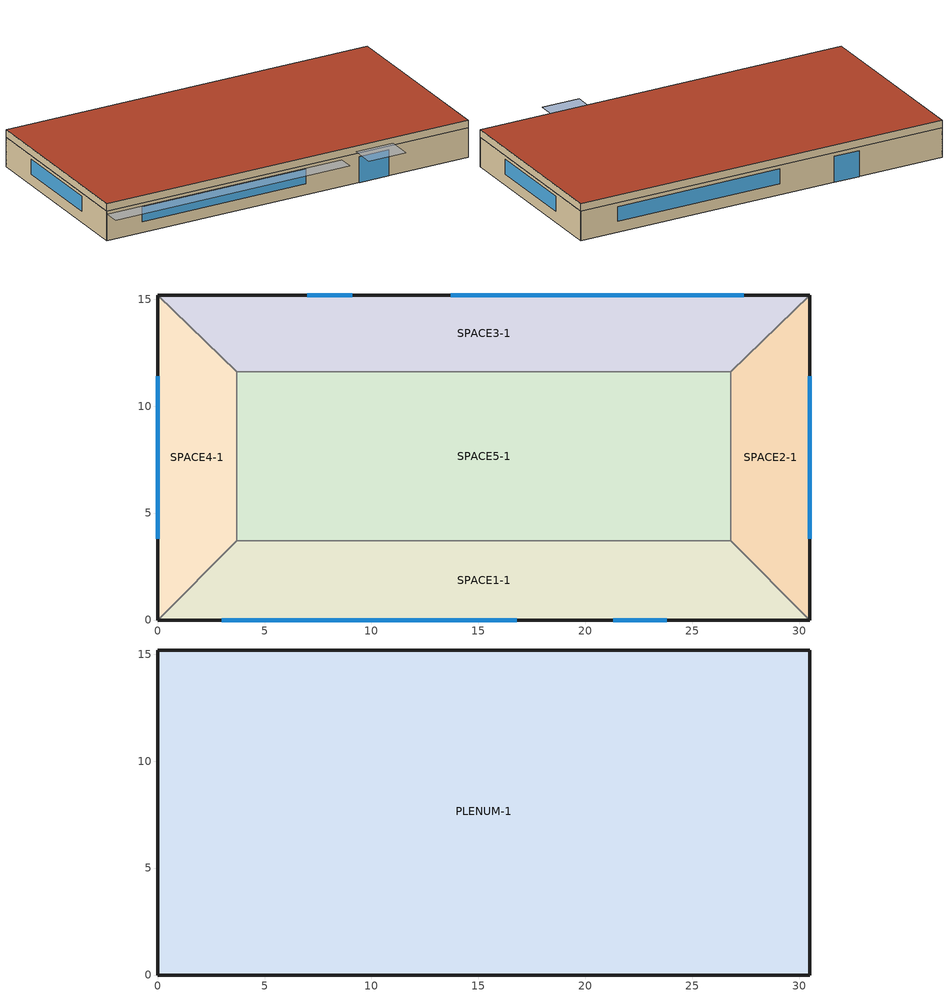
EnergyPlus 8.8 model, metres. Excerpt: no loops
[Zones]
SPACE1-1
 floor ground (FLOOR-SLAB-1): 26.8,3.7 30.5,0 0,0 3.7,3.7 z0
 wall outside (WALL-1): 0,0 30.5,0 z0:2.4
 wall to SPACE2-1 (INT-WALL-1): 30.5,0 26.8,3.7 z0:2.4
 wall to SPACE4-1 (INT-WALL-1): 3.7,3.7 0,0 z0:2.4
 wall to SPACE5-1 (INT-WALL-1): 26.8,3.7 3.7,3.7 z0:2.4
 window (Dbl Clr 3mm/13mm Air): 3,0 16.8,0 z0.9:2.1
 window (Sgl Grey 3mm): 21.3,0 23.8,0 z0:2.1
SPACE2-1
 floor ground (FLOOR-SLAB-1): 26.8,11.6 30.5,15.2 30.5,0 26.8,3.7 z0
 wall outside (WALL-1): 30.5,0 30.5,15.2 z0:2.4
 wall to SPACE3-1 (INT-WALL-1): 30.5,15.2 26.8,11.6 z0:2.4
 wall to SPACE5-1 (INT-WALL-1): 26.8,11.6 26.8,3.7 z0:2.4
 window (Dbl Clr 3mm/13mm Air): 30.5,3.8 30.5,11.4 z0.9:2.1
SPACE3-1
 floor ground (FLOOR-SLAB-1): 26.8,11.6 3.7,11.6 0,15.2 30.5,15.2 z0
 wall outside (WALL-1): 30.5,15.2 0,15.2 z0:2.4
 wall to SPACE4-1 (INT-WALL-1): 0,15.2 3.7,11.6 z0:2.4
 wall to SPACE5-1 (INT-WALL-1): 3.7,11.6 26.8,11.6 z0:2.4
 window (Dbl Clr 3mm/13mm Air): 27.4,15.2 13.7,15.2 z0.9:2.1
 window (Sgl Grey 3mm): 9.1,15.2 7,15.2 z0:2.1
SPACE4-1
 floor ground (FLOOR-SLAB-1): 3.7,3.7 0,0 0,15.2 3.7,11.6 z0
 wall outside (WALL-1): 0,15.2 0,0 z0:2.4
 wall to SPACE5-1 (INT-WALL-1): 3.7,3.7 3.7,11.6 z0:2.4
 window (Dbl Clr 3mm/13mm Air): 0,11.4 0,3.8 z0.9:2.1
SPACE5-1
 floor ground (FLOOR-SLAB-1): 26.8,11.6 26.8,3.7 3.7,3.7 3.7,11.6 z0
PLENUM-1
 floor to SPACE1-1 (CLNG-1): 26.8,3.7 30.5,0 0,0 3.7,3.7 z2.4
 floor to SPACE2-1 (CLNG-1): 26.8,11.6 30.5,15.2 30.5,0 26.8,3.7 z2.4
 floor to SPACE3-1 (CLNG-1): 26.8,11.6 3.7,11.6 0,15.2 30.5,15.2 z2.4
 floor to SPACE4-1 (CLNG-1): 3.7,3.7 0,0 0,15.2 3.7,11.6 z2.4
 floor to SPACE5-1 (CLNG-1): 26.8,11.6 26.8,3.7 3.7,3.7 3.7,11.6 z2.4
 wall outside (WALL-1): 0,0 30.5,0 30.5,15.2 0,15.2 0,0 z2.4:3
 roof outside (ROOF-1): 0,15.2 0,0 30.5,0 30.5,15.2 z3
shading: 0,-1.3 0,0 19.8,0 19.8,-1.3 z2.2; 21,-2 21,0 24.1,0 24.1,-2 z2.6
[Building]
Building: North Axis {deg}=30; Terrain=City; Loads Convergence Tolerance Value=0.04; Temperature Convergence Tolerance Value {deltaC}=0.4; Solar Distribution=FullExterior; Maximum Number of Warmup Days=25; Minimum Number of Warmup Days=6
[Site:Location]
CHICAGO_IL_USA TMY2-94846: Latitude {deg}=41.78; Longitude {deg}=-87.75; Time Zone {hr}=-6; Elevation {m}=190
[SizingPeriod:DesignDay] Day of Month=21; Humidity Condition Type=Wetbulb; Barometric Pressure {Pa}=99063; Rain Indicator=No; Snow Indicator=No; Daylight Saving Time Indicator=No; Solar Model Indicator=ASHRAEClearSky
Name | Month | Day Type | Maximum Dry-Bulb Temperature {C} | Daily Dry-Bulb Temperature Range {deltaC} | Wetbulb or DewPoint at Maximum Dry-Bulb {C} | Wind Speed {m/s} | Wind Direction {deg} | Sky Clearness
CHICAGO_IL_USA Annual Heating 99% Design Conditions DB | 1 | WinterDesignDay | -17.3 | 0 | -17.3 | 4.9 | 270 | 0
CHICAGO_IL_USA Annual Cooling 1% Design Conditions DB/MCWB | 7 | SummerDesignDay | 31.5 | 10.7 | 23 | 5.3 | 230 | 1
[Site:GroundTemperature:BuildingSurface]
20.03, 20.03, 20.13, 20.3, 20.43, 20.52, 20.62, 20.77, 20.78, 20.55, 20.44, 20.2
[Material] Thermal Absorptance=0.9
Name | Roughness | Thickness {m} | Conductivity {W/m-K} | Density {kg/m3} | Specific Heat {J/kg-K} | Solar Absorptance | Visible Absorptance
RG01 | Rough | 0.0127 | 1.442 | 881 | 1674 | 0.65 | 0.65
BR01 | VeryRough | 0.0095 | 0.162 | 1121 | 1464 | 0.7 | 0.7
IN46 | VeryRough | 0.0762 | 0.023 | 24 | 1590 | 0.5 | 0.5
WD01 | MediumSmooth | 0.0191 | 0.115 | 513 | 1381 | 0.78 | 0.78
PW03 | MediumSmooth | 0.0127 | 0.115 | 545 | 1213 | 0.78 | 0.78
IN02 | Rough | 0.0901 | 0.043 | 10 | 837 | 0.75 | 0.75
GP01 | MediumSmooth | 0.0127 | 0.16 | 801 | 837 | 0.75 | 0.75
GP02 | MediumSmooth | 0.0159 | 0.16 | 801 | 837 | 0.75 | 0.75
CC03 | MediumRough | 0.1016 | 1.31 | 2243 | 837 | 0.65 | 0.65
[Material:NoMass]
MAT-CLNG-1: Roughness=Rough; Thermal Resistance {m2-K/W}=0.652259; Thermal Absorptance=0.65; Solar Absorptance=0.65; Visible Absorptance=0.65
[Material:AirGap]
AL21: Thermal Resistance {m2-K/W}=0.157
[Construction]
ROOF-1: RG01, BR01, IN46, WD01
WALL-1: WD01, PW03, IN02, GP01
CLNG-1: MAT-CLNG-1
FLOOR-SLAB-1: CC03
INT-WALL-1: GP02, AL21, GP02
Dbl Clr 3mm/13mm Air: CLEAR 3MM, AIR 13MM, CLEAR 3MM
Sgl Grey 3mm: GREY 3MM
[WindowMaterial:Gas]
AIR 13MM: Gas Type=Air; Thickness {m}=0.0127
[WindowMaterial:Glazing] Optical Data Type=SpectralAverage; Thickness {m}=0.003; Infrared Transmittance at Normal Incidence=0; Front Side Infrared Hemispherical Emissivity=0.84; Back Side Infrared Hemispherical Emissivity=0.84; Conductivity {W/m-K}=0.9
Name | Solar Transmittance at Normal Incidence | Front Side Solar Reflectance at Normal Incidence | Back Side Solar Reflectance at Normal Incidence | Visible Transmittance at Normal Incidence | Front Side Visible Reflectance at Normal Incidence | Back Side Visible Reflectance at Normal Incidence
CLEAR 3MM | 0.837 | 0.075 | 0.075 | 0.898 | 0.081 | 0.081
GREY 3MM | 0.626 | 0.061 | 0.061 | 0.611 | 0.061 | 0.061
[Zone]
PLENUM-1: 0, 0, 0, 1, 1, 0.6096, 283.2
SPACE1-1; SPACE3-1: 0, 0, 0, 1, 1, 2.4384, 239.247
SPACE2-1; SPACE4-1: 0, 0, 0, 1, 1, 2.4384, 103.311
SPACE5-1: 0, 0, 0, 1, 1, 2.4384, 447.683
[ZoneInfiltration:DesignFlowRate] Schedule=INFIL-SCH; Design Flow Rate Calculation Method=flow/zone; Constant Term Coefficient=0; Temperature Term Coefficient=0; Velocity Term Coefficient=0.2237; Velocity Squared Term Coefficient=0
Name | Zone or ZoneList | Design Flow Rate {m3/s}
SPACE1-1 Infil 1 | SPACE1-1 | 0.032
SPACE2-1 Infil 1 | SPACE2-1 | 0.014
SPACE3-1 Infil 1 | SPACE3-1 | 0.032
SPACE4-1 Infil 1 | SPACE4-1 | 0.014
SPACE5-1 Infil 1 | SPACE5-1 | 0.062
[People] Number of People Schedule=OCCUPY-1; Number of People Calculation Method=people; Fraction Radiant=0.3; Activity Level Schedule=ActSchd
Name | Zone or ZoneList | Number of People
SPACE1-1 People 1 | SPACE1-1 | 11
SPACE2-1 People 1 | SPACE2-1 | 5
SPACE3-1 People 1 | SPACE3-1 | 11
SPACE4-1 People 1 | SPACE4-1 | 5
SPACE5-1 People 1 | SPACE5-1 | 20
[Lights] Schedule=LIGHTS-1; Design Level Calculation Method=LightingLevel; Return Air Fraction=0.2; Fraction Radiant=0.59; Fraction Visible=0.2; Fraction Replaceable=0
Name | Zone or ZoneList | Lighting Level {W}
SPACE1-1 Lights 1 | SPACE1-1 | 1584
SPACE2-1 Lights 1 | SPACE2-1 | 684
SPACE3-1 Lights 1 | SPACE3-1 | 1584
SPACE4-1 Lights 1 | SPACE4-1 | 684
SPACE5-1 Lights 1 | SPACE5-1 | 2964
[ElectricEquipment] Schedule=EQUIP-1; Design Level Calculation Method=EquipmentLevel; Fraction Latent=0; Fraction Radiant=0.3; Fraction Lost=0
Name | Zone or ZoneList | Design Level {W}
SPACE1-1 ElecEq 1 | SPACE1-1 | 1056
SPACE2-1 ElecEq 1 | SPACE2-1 | 456
SPACE3-1 ElecEq 1 | SPACE3-1 | 1056
SPACE4-1 ElecEq 1 | SPACE4-1 | 456
SPACE5-1 ElecEq 1 | SPACE5-1 | 1976
[AvailabilityManager:Scheduled]
VAV Sys 1 Avail: Schedule=FanAvailSched
[EnergyManagementSystem:Sensor]
ATU_Avail_Sched: Output:Variable or Output:Meter Index Key=ReheatCoilAvailSched; Output:Variable or Output:Meter=Schedule Value
[EnergyManagementSystem:GlobalVariable]
Air_Mdot; Air_Tsp; Water_Mdot; Water_cp; Air_Tinlet; Water_Tinlet; Air_Winlet; Water_Mdot_Max; Coil_Eff; Water_MdotRequest; Air_Tout; Air_Wout; Water_Tout
DeckAir_Tinlet; DeckAir_Winlet; Air_MdotOut; Air_MdotIn; TUAir_Tout; TUAir_Wout; DamperMin; Qdot_Req_toCoolSP; Qdot_Req_toHeatSP; AirSupMdotDesign; DamperPosition; HWCoil_Mdot_Max; HWCoil_Eff; HWCoil_Mdot; HWCoil_MdotRequest; HWCoil_heat_Power; HW_Tin; HW_Cp; HW_Tout; HW_MdotRequest; Zone_T; Zone_W; Space1ATU_DesignAirMdot; Space2ATU_DesignAirMdot; Space3ATU_DesignAirMdot; Space4ATU_DesignAirMdot; Space5ATU_DesignAirMdot; Zone_Tsp_Cool; Zone_Tsp_Heat; tot_heat_Power
[EnergyManagementSystem:OutputVariable] Type of Data in Variable=Averaged; Update Frequency=SystemTimestep
Name | EMS Variable
Space 1 Max Flow Rate | Space1ATU_DesignAirMdot
Space 2 Max Flow Rate | Space2ATU_DesignAirMdot
Space 3 Max Flow Rate | Space3ATU_DesignAirMdot
Space 4 Max Flow Rate | Space4ATU_DesignAirMdot
Space 5 Max Flow Rate | Space5ATU_DesignAirMdot
Space 5 Damper Position Min | DamperMin
[EnergyManagementSystem:Program]
HW_Coil_Sim_Model: IF Air_Mdot == 0.0; SET Air_Tout = Air_Tinlet; SET Air_Wout = Air_Winlet; Set Air_MdotOut = Air_Mdot; Set tot_heat_Power = 0.0; Set Water_Tout = Water_Tinlet; Set Water_MdotRequest = 0.0; RETURN; ENDIF; IF Air_Tinlet > Air_Tsp; SET Air_Tout          = Air_Tinlet; SET Air_Wout          = Air_Winlet; Set Air_MdotOut       = Air_Mdot; Set tot_heat_Power    = 0.0; Set Water_Tout        = Water_Tinlet; Set Water_MdotRequest = 0.0; RETURN; ENDIF; Set AirIn_Enth     = @HFnTdbW Air_Tinlet Air_Winlet; Set AirOut_Enth_Limit = @HFnTdbW Water_Tinlet Air_Winlet; Set MaxQdot      = Coil_Eff * Air_Mdot * (AirOut_Enth_Limit - AirIn_Enth ); IF MaxQdot <= 0.0; SET Air_Tout          = Air_Tinlet; SET Air_Wout          = Air_Winlet; Set Air_MdotOut       = Air_Mdot; Set tot_heat_Power    = 0.0; Set Water_Tout        = Water_Tinlet; Set Water_MdotRequest = 0.0; RETURN; ENDIF; Set Air_Wout = Air_Winlet; Set Air_HoutSP = @HFnTdbW Air_Tsp Air_Wout; Set Qdot_SP    = Air_Mdot * (Air_HoutSP - AirIn_Enth ); IF Qdot_SP > MaxQdot; Set Air_Hout = AirIn_Enth + (MaxQdot/Air_Mdot); ELSE; Set Air_Hout = Air_HoutSP; ENDIF; Set Air_Tout = @TdbFnHW Air_Hout Air_Wout; Set ActualQdot  = Air_Mdot * (Air_Hout - AirIn_Enth); Set Water_partLoad = ActualQdot / MaxQdot; Set Water_MdotRequest = Water_Mdot_Max * Water_PartLoad; Set HW_tempFall = ActualQdot/(Water_MdotRequest * Water_cp); Set Water_Tout = Water_Tinlet - HW_tempFall; Set tot_heat_Power = ActualQdot
[ExternalInterface:FunctionalMockupUnitExport:To:Variable] Initial Value=0
Name | FMU Variable
Air_MdotOut_SPACE1 | air_flowrate_space1
Air_MdotOut_SPACE2 | air_flowrate_space2
Air_MdotOut_SPACE3 | air_flowrate_space3
Air_MdotOut_SPACE4 | air_flowrate_space4
Air_MdotOut_SPACE5 | air_flowrate_space5
[ExternalInterface:FunctionalMockupUnitExport:From:Variable] Output:Variable Index Key=EMS
Name | Output:Variable | FMU Variable
 | Space 1 Max Flow Rate | air_flowrate_max_space1
 | Space 2 Max Flow Rate | air_flowrate_max_space2
 | Space 3 Max Flow Rate | air_flowrate_max_space3
 | Space 4 Max Flow Rate | air_flowrate_max_space4
 | Space 5 Max Flow Rate | air_flowrate_max_space5
 | Space 5 Damper Position Min | damper_min_space5
[Schedule:Compact]
OCCUPY-1: Through: 12/31, For: WeekDays SummerDesignDay CustomDay1 CustomDay2, Until: 8:00, 0, Until: 11:00, 1, Until: 12:00, 0.8, Until: 13:00, 0.4, Until: 14:00, 0.8, Until: 18:00, 1, Until: 19:00, 0.5, Until: 24:00, 0, For: Weekends WinterDesignDay Holiday, Until: 24:00, 0
LIGHTS-1: Through: 12/31, For: WeekDays SummerDesignDay CustomDay1 CustomDay2, Until: 8:00, 0.05, Until: 9:00, 0.9, Until: 10:00, 0.95, Until: 11:00, 1, Until: 12:00, 0.95, Until: 13:00, 0.8, Until: 14:00, 0.9, Until: 18:00, 1, Until: 19:00, 0.6, Until: 21:00, 0.2, Until: 24:00, 0.05, For: Weekends WinterDesignDay Holiday, Until: 24:00, 0.05
EQUIP-1: Through: 12/31, For: WeekDays SummerDesignDay CustomDay1 CustomDay2, Until: 8:00, 0.02, Until: 9:00, 0.4, Until: 14:00, 0.9, Until: 15:00, 0.8, Until: 16:00, 0.7, Until: 18:00, 0.5, Until: 20:00, 0.3, Until: 24:00, 0.02, For: Weekends WinterDesignDay Holiday, Until: 24:00, 0.2
INFIL-SCH: Through: 3/31, For: AllDays, Until: 24:00, 1, Through: 10/31, For: AllDays, Until: 24:00, 0, Through: 12/31, For: AllDays, Until: 24:00, 1
ActSchd: Through: 12/31, For: AllDays, Until: 24:00, 117.24
FanAvailSched; ReheatCoilAvailSched: Through: 3/31, For: AllDays, Until: 24:00, 1, Through: 9/30, For: WeekDays, Until: 6:00, 0, Until: 20:00, 1, Until: 24:00, 0, For: SummerDesignDay WinterDesignDay, Until: 24:00, 1, For: AllOtherDays, Until: 24:00, 0, Through: 12/31, For: AllDays, Until: 24:00, 1
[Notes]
5ZoneAirCooled.idf
Basic file description:  1 story building divided into 4 exterior and one interior conditioned zones and return plenum.
Highlights:              Electric chiller with air cooled condenser; autosized preheating and precooling water coils in the
outside air stream controlled to preheat and precool setpoints.
Simulation Location/Run: CHICAGO_IL_USA TMY2-94846, 2 design days, 2 run periods,
Run Control executes the run periods using the weather file
Location:                Chicago, IL
Design Days:             CHICAGO_IL_USA Annual Heating 99% Design Conditions DB, MaxDB= -17.3°C
CHICAGO_IL_USA Annual Cooling 1% Design Conditions, MaxDB=  31.5°C MCWB=  23.0°C
Run Period (Weather File): 1/1 through 12/31, CHICAGO_IL_USA TMY2-94846
Run Control:             Zone and System sizing with weather file run control (no design days run)
Building: Single floor rectangular building 100 ft x 50 ft. 5 zones - 4 exterior, 1 interior, zone height 8 feet.
Exterior zone depth is 12 feet. There is a 2 foot high return plenum: the overall building height is
10 feet. There are windows on all 4 facades; the south and north facades have glass doors.
The south facing glass is shaded by overhangs. The walls are woodshingle over plywood, R11 insulation,
and gypboard. The roof is a gravel built up roof with R-3 mineral board insulation and plywood sheathing.
The windows are of various single and double pane construction with 3mm and 6mm glass and either 6mm or
13mm argon or air gap.  The window to wall ratio is approxomately 0.29.
The south wall and door have overhangs.
The building is oriented 30 degrees east of north.
Floor Area:        463.6 m2 (5000 ft2)
Number of Stories: 1
Zone Description Details:
Internal gains description:     lighting is 1.5 watts/ft2, office equip is 1.0 watts/ft2. There is 1 occupant
per 100 ft2 of floor area. The infiltration is 0.25 air changes per hour.
Interzone Surfaces:             6 interzone surfaces (see diagram)
Internal Mass:                  None
Windows:                        4 ea.: 1) Double pane clear, 3mm glass, 13mm air gap
2) Double pane clear, 3mm glass, 13mm argon gap
3) Double pane clear, 6mm glass, 6mm air gap
4) Double pane lowE,  6mm lowE glass outside, 6mm air gap, 6mm clear glass
Doors:                          2 ea.:    Single pane grey,  3mm glass
Detached Shading:               None
Daylight:                       None
Natural Ventilation:            None
Compact Schedules:              Yes
HVAC:                           Standard VAV system with outside air, hot water reheat coils,
central chilled water cooling coil. Central Plant is single hot water
boiler, electric compression chiller with air cooled condenser.
All equipment is autosized. HW and ChW coils are used in the outside air
stream to precondition the outside air.
Zonal Equipment:                AirTerminal:SingleDuct:VAV:Reheat
Central Air Handling Equipment: Yes
System Equipment Autosize:      Yes
Purchased Cooling:              None
Purchased Heating:              None
Coils:                          Coil:Cooling:Water, Coil:Heating:Water
Pumps:                          Pump:VariableSpeed
Boilers:                        Boiler:HotWater
Chillers:                       Chiller:Electric
Standard Reports:               None
Timestep or Hourly Variables:   Hourly
Time bins Report:               None
HTML Report:                    None
Environmental Emissions:        None
Utility Tariffs:                None
